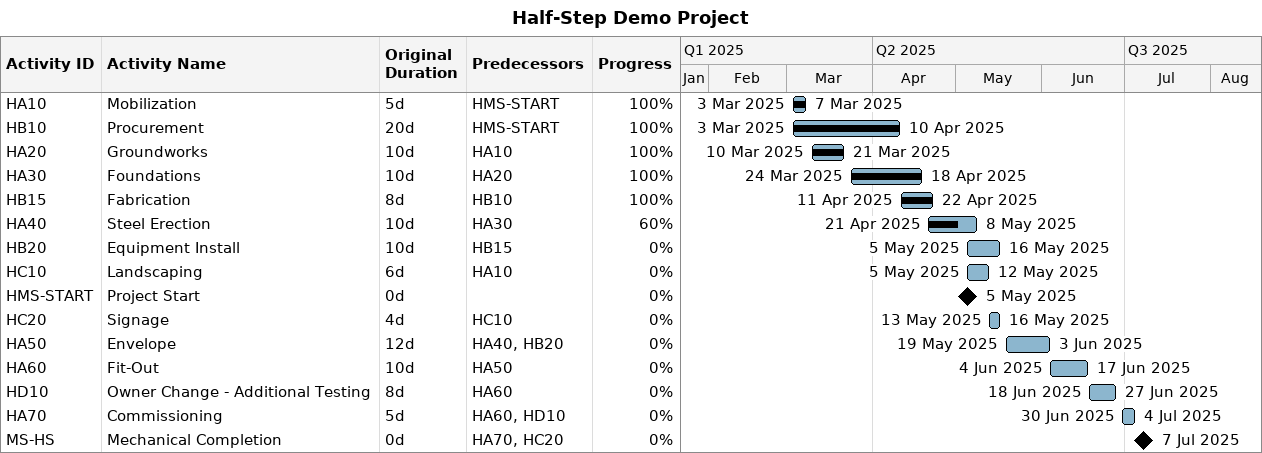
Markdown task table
Half-Step Demo Project

| ID | Task | Original duration | Start | Finish | Predecessors | % complete |
|---|---|---|---|---|---|---|
| HA10 | Mobilization | 5d | 2025-03-03 | 2025-03-07 | HMS-START | 100 |
| HB10 | Procurement | 20d | 2025-03-03 | 2025-04-10 | HMS-START | 100 |
| HA20 | Groundworks | 10d | 2025-03-10 | 2025-03-21 | HA10 | 100 |
| HA30 | Foundations | 10d | 2025-03-24 | 2025-04-18 | HA20 | 100 |
| HB15 | Fabrication | 8d | 2025-04-11 | 2025-04-22 | HB10 | 100 |
| HA40 | Steel Erection | 10d | 2025-04-21 | 2025-05-08 | HA30 | 60 |
| HB20 | Equipment Install | 10d | 2025-05-05 | 2025-05-16 | HB15 | 0 |
| HC10 | Landscaping | 6d | 2025-05-05 | 2025-05-12 | HA10 | 0 |
| HMS-START | Project Start | 0d | 2025-05-05 | 2025-05-05 |  | 0 |
| HC20 | Signage | 4d | 2025-05-13 | 2025-05-16 | HC10 | 0 |
| HA50 | Envelope | 12d | 2025-05-19 | 2025-06-03 | HA40, HB20 | 0 |
| HA60 | Fit-Out | 10d | 2025-06-04 | 2025-06-17 | HA50 | 0 |
| HD10 | Owner Change - Additional Testing | 8d | 2025-06-18 | 2025-06-27 | HA60 | 0 |
| HA70 | Commissioning | 5d | 2025-06-30 | 2025-07-04 | HA60, HD10 | 0 |
| MS-HS | Mechanical Completion | 0d | 2025-07-07 | 2025-07-07 | HA70, HC20 | 0 |
